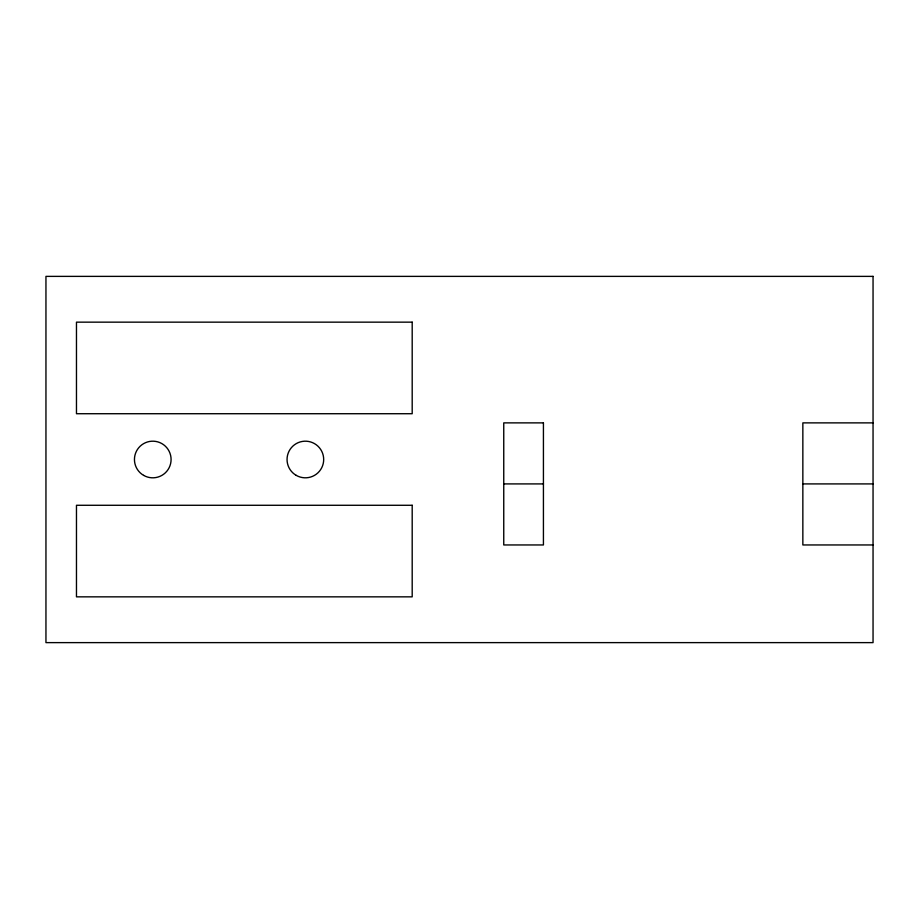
<?xml version="1.0" encoding="UTF-8"?>
<svg xmlns="http://www.w3.org/2000/svg" width="919" height="919" viewBox="0 0 919 919"><rect width="100%" height="100%" fill="white"/><g stroke="black" fill="none" stroke-linecap="round" stroke-linejoin="round"><path stroke-width="1.38" d="M873.05 422.878L802.85 422.878L802.85 544.956L873.05 544.956M503.75 483.911L543.428 483.911M802.85 483.911L873.05 483.911M873.05 276.378L45.95 276.378L45.95 642.622L873.05 642.622L873.05 276.378M412.194 322.155L76.472 322.155L76.472 413.722L412.194 413.722L412.194 322.155M543.428 422.878L503.75 422.878L503.75 544.956L543.428 544.956L543.428 422.878M412.194 505.278L76.472 505.278L76.472 596.845L412.194 596.845L412.194 505.278M143.617 475.364A18.311 18.311 0 0 0 171.083 459.5A18.311 18.311 0 0 0 143.617 443.636A18.311 18.311 0 0 0 143.617 475.364M296.217 475.364A18.311 18.311 0 0 0 323.683 459.5A18.311 18.311 0 0 0 296.217 443.636A18.311 18.311 0 0 0 296.217 475.364"/></g></svg>
